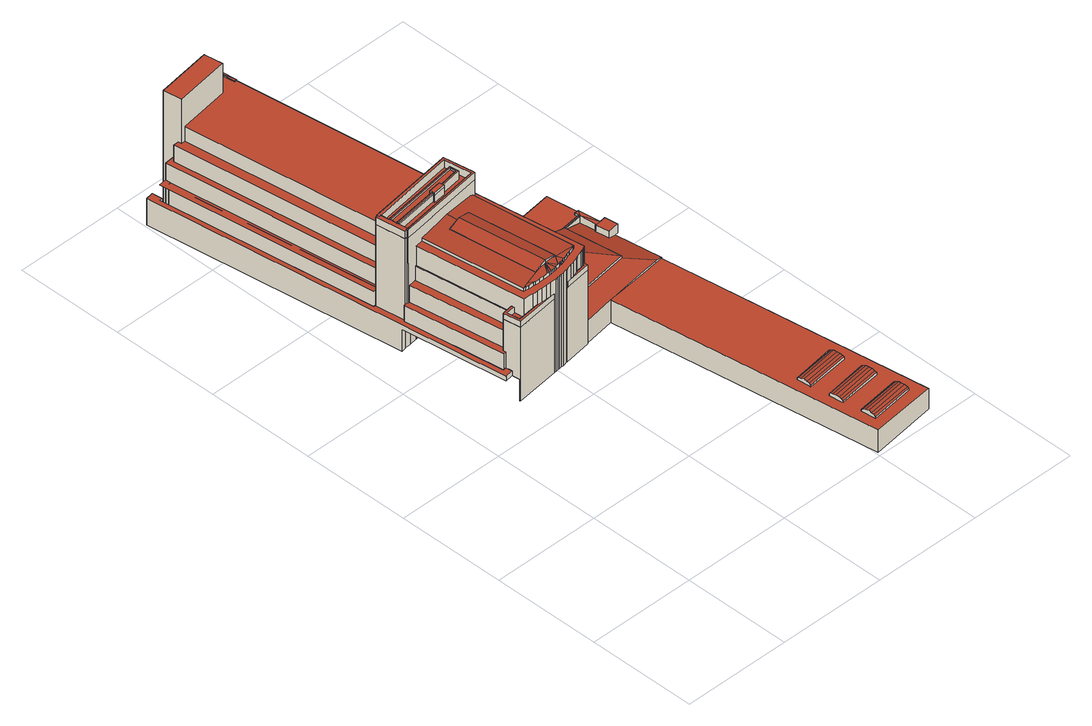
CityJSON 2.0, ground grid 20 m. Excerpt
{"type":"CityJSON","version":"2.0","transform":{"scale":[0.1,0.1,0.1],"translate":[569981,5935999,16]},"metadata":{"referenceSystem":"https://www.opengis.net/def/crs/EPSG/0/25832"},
"CityObjects":{
"building1":{"type":"Building","attributes":{"Grundfläche 2D":"41.134870","Grundhöhe NN":"16.386"},"geometry":[{"type":"Solid","lod":"3","boundaries":[[[[0,1,2,3,4,5,6,7,8,9,10,11,12,13]],[[14,15,3,2]],[[15,16,4,3]],[[17,18,19,5,4,16]],[[6,5,19,20]],[[7,6,20,21]],[[9,8,22,23]],[[8,7,21,22]],[[10,9,23,24]],[[11,10,24,25]],[[12,11,25,26]],[[13,12,26,27]],[[0,13,27,28]],[[29,30,1,0,28,31]],[[30,14,2,1]],[[18,17,29,31]],[[21,20,19,18,31,28,27,26,25,24,23,22]],[[30,29,17,16,15,14]]]],"semantics":{"surfaces":[{"type":"RoofSurface"},{"type":"WallSurface"},{"type":"GroundSurface"},{"type":"OuterCeilingSurface"}],"values":[[0,1,1,1,1,1,1,1,1,1,1,1,1,1,1,1,2,3]]}}]},
"building2":{"type":"Building","attributes":{"Grundfläche 2D":"781.868467","Grundhöhe NN":"16.459"},"children":["building2-1","building2-2","building2-3","building2-4","building2-5","building2-6","building2-7","building2-8","building2-9"],"geometry":[{"type":"MultiSurface","lod":"3","boundaries":[[[32,33,34,35,36,37,38,39]],[[40,41,42,43,44,45,46,47,48,49,50,51,52,53,54,55,56,57,58,59]],[[60,61,62,63,64,65,66,67,68,69,70]],[[68,67,71]],[[72,73,74,75,76,77,78,79,80]],[[77,81,82,83,84,85,86,87,88,89,78]],[[87,86,90]],[[87,90,91]],[[87,91,92]],[[93,94,95,92,91,96]],[[95,94,97,98]],[[99,100,101,102,103,64,98]],[[64,63,95,98]],[[103,104,105,106,107,108,109,110,111,112,113,114,115,116,71,67,66,65,64]],[[78,89,88,117,118,60,70,119,80,79]],[[120,121,122,123,124]],[[125,121,120,124,126]],[[127,128,129,130,131,132,133,134,135]],[[136,137,138,139,140,141,142,143,144,145,146],[147,148,149,150,151,152,153,154]],[[155,156,157,158,159,160,161,162,163,164,165,166,167,168,169,170,171,172,173,174,175,176,177,178,179,180]],[[181,182,183,184,185,186,187,188,189,190,191,192,193,194,195,196,197,198,199,200,201,202,203,204,205,206,207,208,209,210,211,212,213,214,215,216,217,218,219,220,221,222,223,224,225,226,227,228,229,230,231,232,233,234,235,236,237,238,239,240,241,242,243,244,245,246,247,248,249,250,251,252,253,254,255,256,257,258,259,260,261,262,263,264,265,266,267,268,269,270,271,272,273,274]],[[275,276,277,278,279,280,281,282,283,284,285,286,287,288,289,290,291,292,293]],[[294,295,296,297,298]],[[299,300,301,302,303,304]],[[305,306,307,308,309,310,311,312,313]],[[314,315,316,317]],[[318,319,320,321,322,323,324]],[[325,326,327,328]],[[329,330,331,332,333,334]],[[335,148,147,336]],[[336,147,154,337]],[[337,154,153,338]],[[338,153,152,339]],[[340,140,50,49]],[[136,54,53,52,138,137]],[[55,54,136,146]],[[146,145,56,55]],[[143,341,59,58]],[[341,342,343,344,42,41,40,59]],[[344,345,346,44,43,42]],[[346,347,348,349,350,340,49,48,47,46,45,44]],[[69,68,230,229]],[[80,119,270,269]],[[73,72,80,269,268]],[[74,73,268,267,266]],[[264,76,75,74,266,265]],[[77,76,264,263]],[[263,262,261,82,81,77]],[[261,260,259,84,83,82]],[[259,258,257,90,86,85,84]],[[257,256,91,90]],[[96,91,256,255]],[[93,96,255,254]],[[94,93,254,253]],[[251,250,249,99,98,97,94,253,252]],[[100,99,249,248]],[[101,100,248,247]],[[247,246,102,101]],[[244,104,103,102,246,245]],[[242,241,240,107,106,105,104,244,243]],[[239,238,110,109,108,107,240]],[[236,235,234,233,232,116,115,114,113,112,111,110,238,237]],[[230,68,71,116,232,231]],[[60,118,126,124,123,61]],[[125,126,118,117]],[[88,87,92,121,125,117]],[[121,92,95]],[[63,62,122,121,95]],[[123,122,62,61]],[[127,135,329,334]],[[129,128,351,352]],[[130,129,352,353]],[[131,130,353,354]],[[132,131,354,355]],[[140,340,356,357]],[[141,140,357,358]],[[141,358,359,312,142]],[[142,312,311,143]],[[143,311,310,341]],[[317,316,325,328,271,270,119,70,69,229,228,344,343,342,341,310,309]],[[346,345,344,228,360,361,362]],[[334,333,299,304,318,324,323,363,356,340,350,349,348,347,346,362,351,128,127]],[[302,364,365,320,303]],[[318,304,303,320,365,366,319]],[[312,359,367,313]],[[17,16,305,313,367,368]],[[16,15,306,305]],[[369,370,177,176]],[[177,370,371,372,178]],[[178,372,373,179]],[[155,180,179,373,374,375]],[[373,179,373,376]],[[317,309,308,314]],[[274,273,272,283,282,281]],[[278,377,182,181,274,281,280,279]],[[182,377,278,277,276,378,184,183]],[[184,378,276,275,293,379,186,185]],[[186,379,293,292,291,380,188,187]],[[188,380,291,290,289,381,382,191,190,189]],[[192,191,382,383]],[[193,192,383,384]],[[194,193,384,385]],[[195,194,385,386]],[[387,197,196,195,386,388]],[[198,197,387,389]],[[199,198,389,369,176,390]],[[175,174,391,201,200,199,390,176]],[[173,172,392,203,202,201,391,174]],[[171,170,169,393,206,205,204,203,392,172]],[[168,167,166,209,208,207,206,393,169]],[[163,162,161,214,213,212,211,210,209,166,165,164]],[[158,217,216,215,214,161,160,159]],[[219,218,217,158,157,156]],[[220,219,156,155,375]],[[375,394,221,220]],[[394,395,222,221]],[[395,396,223,222]],[[396,397,224,223]],[[397,398,225,224]],[[398,399,226,225]],[[399,400,401,402,227,226]],[[228,227,402,360]],[[285,284,283,272,271,328,327]],[[314,308,307,287,286,285,327,326,315]],[[306,15,403,404,405,288,287,307]],[[289,288,405,381]],[[302,301,331,330,298,297,406,364]],[[135,134,294,298,330,329]],[[132,355,407,296,295,294,134,133]],[[297,296,407,406]],[[408,319,366,409]],[[323,408,409,363]],[[325,316,315,326]],[[332,331,301,300]],[[332,300,299,333]],[[410,411,17,368]],[[372,371,412,413]],[[414,415,411,410]],[[416,417,418,419]],[[418,417,420,421]],[[422,423,413,412]],[[400,416,419,401]],[[423,422,404,403]],[[415,414,421,420]],[[387,388,386,385,384,383,382,381,405,404,422,412,371,370,369,389]],[[353,352,351,362,361,360,402,401,419,418,421,414,410,368,367,359,358,357,356,363,409,366,365,364,406,407,355,354]],[[323,322,321,320,319,408]],[[15,16,17,411,415,420,417,416,400,399,398,397,396,395,394,375,374,373,372,413,423,403]]],"semantics":{"surfaces":[{"type":"RoofSurface"},{"type":"WallSurface"},{"type":"GroundSurface"},{"type":"OuterCeilingSurface"}],"values":[0,0,0,0,0,0,0,0,0,0,0,0,0,0,0,0,0,0,0,0,0,0,0,0,0,0,0,0,0,1,1,1,1,1,1,1,1,1,1,1,1,1,1,1,1,1,1,1,1,1,1,1,1,1,1,1,1,1,1,1,1,1,1,1,1,1,1,1,1,1,1,1,1,1,1,1,1,1,1,1,1,1,1,1,1,1,1,1,1,1,1,1,1,1,1,1,1,1,1,1,1,1,1,1,1,1,1,1,1,1,1,1,1,1,1,1,1,1,1,1,1,1,1,1,1,1,1,1,1,1,1,1,1,1,1,1,1,1,1,1,1,1,1,1,2,2,0,3]}}]},
"building2-1":{"type":"BuildingInstallation","parents":["building2"],"geometry":[{"type":"MultiSurface","lod":"3","boundaries":[[[424,425,426,427]],[[428,429,427,426]],[[427,429,335,336,424]],[[32,428,426,425,33]]],"semantics":{"surfaces":[{"type":"RoofSurface"},{"type":"WallSurface"}],"values":[0,1,1,1]}}]},
"building2-2":{"type":"BuildingInstallation","parents":["building2"],"geometry":[{"type":"MultiSurface","lod":"3","boundaries":[[[430,431,432,433,434,435]],[[33,425,424,336,337,433,432,431,430,34]],[[337,338,434,433]],[[36,35,435,434,338,339,436,437]],[[430,435,35,34]]],"semantics":{"surfaces":[{"type":"RoofSurface"},{"type":"WallSurface"}],"values":[0,1,1,1,1]}}]},
"building2-3":{"type":"BuildingInstallation","parents":["building2"],"geometry":[{"type":"MultiSurface","lod":"3","boundaries":[[[393,438,439,392,440,391,441,390,442,443,444,445,446,447,448]],[[171,439,438,393,448,168,169,170]],[[173,440,392,439,171,172]],[[440,173,174,391]],[[390,441,391,174,175,176]],[[449,450,168,448,447,446]],[[442,390,176,177]],[[177,178,451,444,443,442]],[[445,444,451,452]],[[452,449,446,445]]],"semantics":{"surfaces":[{"type":"RoofSurface"},{"type":"WallSurface"}],"values":[0,1,1,1,1,1,1,1,1,1]}}]},
"building2-4":{"type":"BuildingInstallation","parents":["building2"],"geometry":[{"type":"MultiSurface","lod":"3","boundaries":[[[453,379,454,378,455,377,456,457,458,459,460,461,462,463,464,465,466,380]],[[279,467,457,456]],[[290,291,380,466,465,289]],[[292,293,379,453,380,291]],[[275,276,378,454,379,293]],[[277,278,377,455,378,276]],[[279,456,377,278]],[[467,468,458,457]],[[468,469,284,460,459,458]],[[284,285,461,460]],[[287,463,462,461,285,286]],[[287,288,464,463]],[[288,289,465,464]]],"semantics":{"surfaces":[{"type":"RoofSurface"},{"type":"WallSurface"}],"values":[0,1,1,1,1,1,1,1,1,1,1,1,1]}}]},
"building2-5":{"type":"BuildingInstallation","parents":["building2"],"geometry":[{"type":"MultiSurface","lod":"3","boundaries":[[[470,296,297,471]]],"semantics":{"surfaces":[{"type":"RoofSurface"}],"values":[0]}}]},
"building2-6":{"type":"BuildingInstallation","parents":["building2"],"geometry":[{"type":"MultiSurface","lod":"3","boundaries":[[[294,295,296,470,472,473,474,471,297,298]],[[471,474,473,474]],[[295,296,295,294]]],"semantics":{"surfaces":[{"type":"RoofSurface"},{"type":"WallSurface"}],"values":[0,1,1]}}]},
"building2-7":{"type":"BuildingInstallation","parents":["building2"],"geometry":[{"type":"MultiSurface","lod":"3","boundaries":[[[475,476,477,478]],[[477,479,480,481]],[[481,482,477]],[[482,478,477]],[[483,478,482]],[[475,132,133,476]],[[477,476,133,484]],[[479,477,484,485]],[[485,129,130,481,480,479]],[[481,130,131,483,482]],[[483,131,132,475,478]]],"semantics":{"surfaces":[{"type":"RoofSurface"},{"type":"WallSurface"}],"values":[0,0,0,0,0,1,1,1,1,1,1]}}]},
"building2-8":{"type":"BuildingInstallation","parents":["building2"],"geometry":[{"type":"MultiSurface","lod":"3","boundaries":[[[429,428,486,487,52,51,50,488,489,58,57,56]],[[140,141,488,50]],[[141,142,489,488]],[[142,143,58,489]],[[56,145,148,335,429]],[[428,32,39,486]],[[52,487,149,138]]],"semantics":{"surfaces":[{"type":"RoofSurface"},{"type":"WallSurface"}],"values":[0,1,1,1,1,1,1]}}]},
"building2-9":{"type":"BuildingInstallation","parents":["building2"],"geometry":[{"type":"MultiSurface","lod":"3","boundaries":[[[490,491,492,493,437,436,494,495]],[[436,339,152,151,494]],[[494,151,150,495]],[[490,495,150,149,487]],[[487,486,491,490]],[[38,492,491,486,39]],[[493,492,38,37]],[[437,493,37,36]]],"semantics":{"surfaces":[{"type":"RoofSurface"},{"type":"WallSurface"}],"values":[0,1,1,1,1,1,1,1]}}]},
"building3":{"type":"Building","attributes":{"Grundfläche 2D":"625.317446","Grundhöhe NN":"16.687"},"children":["building3-1"],"geometry":[{"type":"MultiSurface","lod":"3","boundaries":[[[496,497,498,499]],[[500,497,496,501]],[[502,500,501,503]],[[504,502,503,505]],[[506,504,505,507]],[[508,506,507,509]],[[510,511,512,513]],[[514,511,510,515]],[[516,514,515,517]],[[518,516,517,519]],[[520,518,519,521]],[[522,520,521,523]],[[524,525,526,527]],[[528,525,524,529]],[[530,528,529,531]],[[532,530,531,533]],[[534,532,533,535]],[[536,534,535,537]],[[538,539,540,541]],[[542,543,538,541,544]],[[538,543,542,545,539]],[[546,547,548,549,550],[551,552,553,554,555,556,557,558],[559,560,561,562,563,564,565],[566,567,568,569,570,571]],[[572,573,574,575,549,548]],[[575,574,576,577,578,579,580,581,582,583,584,585,586,587,588]],[[589,590,591,592,573,572,593,594,595]],[[570,569,499,498]],[[569,568,567,566,509,507,505,503,501,496,499]],[[566,571,508,509]],[[500,502,504,506,508,571,570,498,497]],[[556,555,513,512]],[[555,554,553,552,551,523,521,519,517,515,510,513]],[[522,523,551,558]],[[516,518,520,522,558,557,556,512,511,514]],[[527,526,563,562]],[[562,561,560,559,537,535,533,531,529,524,527]],[[536,537,559,565]],[[530,532,534,536,565,564,563,526,525,528]],[[541,540,577,576]],[[541,576,574,573,542,544]],[[573,592,545,542]],[[592,596,577,540,539,545]],[[549,597,598,550]],[[546,550,598,599]],[[547,546,599,600]],[[575,601,597,549]],[[593,572,548,547,600,602]],[[603,593,602,604]],[[593,603,594]],[[605,606,607]],[[608,609,610,611,607,606]],[[612,611,610,613]],[[614,615,591,612,613,616]],[[615,617,578,577,596,592,591]],[[579,578,617,399]],[[399,398,580,579]],[[396,582,581,397]],[[397,581,580,398]],[[396,395,583,582]],[[394,584,583,395]],[[394,375,585,584]],[[375,374,373,587,586,585]],[[587,373,618]],[[587,618,619,588]],[[619,601,575,588]],[[620,621,618,373]],[[621,620,603,604]],[[609,608,614,616]],[[598,597,601,619,618,621,604,602,600,599]],[[609,616,613,610]],[[622,594,603,620,373,374,375,394,395,396,397,398,399,617,615,614,608,606,605,623]]],"semantics":{"surfaces":[{"type":"RoofSurface"},{"type":"WallSurface"},{"type":"GroundSurface"},{"type":"OuterCeilingSurface"}],"values":[0,0,0,0,0,0,0,0,0,0,0,0,0,0,0,0,0,0,0,0,0,0,0,0,0,1,1,1,1,1,1,1,1,1,1,1,1,1,1,1,1,1,1,1,1,1,1,1,1,1,1,1,1,1,1,1,1,1,1,1,1,1,1,1,1,1,1,2,2,3]}}]},
"building3-1":{"type":"BuildingInstallation","parents":["building3"],"geometry":[{"type":"MultiSurface","lod":"3","boundaries":[[[624,625,626]],[[625,627,626]],[[628,627,625]],[[628,629,630,631,632,627]],[[611,612,624,626]],[[624,612,591,590,628,625]],[[590,589,629,628]],[[630,629,589,595]],[[595,594,622,631,630]],[[632,631,622,623]],[[607,627,632,623,605]],[[607,611,626,627]]],"semantics":{"surfaces":[{"type":"RoofSurface"},{"type":"WallSurface"}],"values":[0,0,0,0,1,1,1,1,1,1,1,1]}}]},
"building4":{"type":"Building","attributes":{"Grundfläche 2D":"114.914391","Grundhöhe NN":"16.926"},"children":["building4-1"],"geometry":[{"type":"Solid","lod":"3","boundaries":[[[[633,634,635,636,637,638,639,640]],[[638,637,641,642]],[[640,639,638,642,643]],[[634,633,644,645]],[[633,640,643,644]],[[635,634,645,646]],[[637,636,635,646,641]],[[644,643,642,641,646,645]]]],"semantics":{"surfaces":[{"type":"RoofSurface"},{"type":"WallSurface"},{"type":"GroundSurface"}],"values":[[0,1,1,1,1,1,1,2]]}}]},
"building4-1":{"type":"BuildingInstallation","parents":["building4"],"geometry":[{"type":"MultiSurface","lod":"3","boundaries":[[[647,648,649,650]],[[639,636,648,647]],[[636,637,649,648]],[[637,638,650,649]],[[638,639,647,650]]],"semantics":{"surfaces":[{"type":"RoofSurface"},{"type":"WallSurface"}],"values":[0,1,1,1,1]}}]}
},
"vertices":[
[4,1142,56],[94,478,56],[109,480,56],[108,492,56],[102,491,56],[76,674,56],[79,674,56],[71,728,56],[75,728,56],[75,730,56],[68,729,56],[15,1125,56],[20,1125,56],[18,1144,56],[109,480,47],[108,492,47],[102,491,47],[76,671,47],[76,671,4],[76,674,4],[79,674,4],[71,728,4],[75,728,4],[75,730,4],[68,729,4],[15,1125,4],[20,1125,4],[18,1144,4],[4,1142,4],[68,670,47],[94,478,47],[68,670,4],
[83,696,228],[168,708,228],[167,711,228],[190,714,228],[191,711,228],[228,717,228],[227,728,228],[82,707,228],[101,675,230],[103,675,230],[247,696,230],[246,699,230],[238,753,230],[236,753,230],[81,731,230],[78,730,230],[77,730,230],[75,730,230],[75,728,230],[76,725,230],[79,726,230],[82,726,230],[235,748,230],[242,699,230],[86,676,230],[83,676,230],[83,675,230],[84,673,230],[181,663,196],[205,667,194],[226,508,194],[213,506,195],[226,506,194],[244,506,193],[251,506,193],[257,506,192],[264,506,192],[239,695,192],[178,686,196],[262,505,192],[144,489,192],[148,489,192],[152,488,192],[157,488,192],[161,488,192],[165,488,192],[155,493,193],[147,491,192],[142,489,192],[169,487,192],[173,487,192],[178,488,192],[182,488,192],[187,488,192],[191,488,192],[201,504,196],[192,503,195],[179,500,194],[195,488,192],[199,488,192],[202,504,196],[206,489,192],[210,490,192],[203,505,196],[203,489,192],[214,491,192],[217,491,192],[220,492,192],[223,493,192],[226,493,192],[229,494,192],[232,495,192],[235,496,192],[237,496,192],[240,497,192],[242,498,192],[244,499,192],[246,500,192],[249,500,192],[251,501,192],[253,502,192],[255,502,192],[257,503,192],[259,504,192],[261,505,192],[179,501,194],[158,660,194],[117,677,192],[202,506,202],[202,504,202],[226,508,195],[205,667,195],[181,663,202],[179,501,195],[158,660,195],[109,734,180],[236,753,180],[186,1135,180],[186,1136,180],[182,1168,180],[147,1163,180],[147,1159,180],[152,1130,180],[58,1116,180],[235,748,215],[82,726,215],[79,726,215],[76,725,215],[75,728,215],[71,728,215],[79,674,215],[83,675,215],[83,676,215],[86,676,215],[242,699,215],[168,705,215],[84,693,215],[81,710,215],[229,731,215],[231,714,215],[191,708,215],[192,705,215],[169,702,215],[275,496,149],[274,496,149],[272,495,149],[271,494,149],[269,494,149],[268,493,149],[266,493,149],[264,492,149],[260,490,149],[258,490,149],[256,489,149],[254,488,149],[251,487,149],[250,487,149],[249,486,149],[247,486,149],[244,485,149],[240,483,149],[237,483,149],[234,482,149],[230,481,149],[224,479,149],[274,486,149],[273,492,149],[276,492,149],[275,493,149],[152,475,186],[157,475,186],[161,475,186],[166,475,186],[170,475,186],[175,475,186],[179,475,186],[184,475,186],[188,475,186],[193,475,186],[197,475,186],[201,476,186],[205,476,186],[209,477,186],[213,477,186],[217,478,186],[221,479,186],[222,479,186],[224,479,186],[230,481,186],[234,482,186],[237,483,186],[240,483,186],[244,485,186],[247,486,186],[249,486,186],[250,487,186],[251,487,186],[254,488,186],[256,489,186],[258,490,186],[260,490,186],[264,492,186],[266,493,186],[268,493,186],[269,494,186],[271,494,186],[272,495,186],[274,496,186],[275,496,186],[276,497,186],[277,497,186],[277,498,186],[278,498,186],[278,499,186],[279,499,186],[250,697,186],[247,696,186],[239,695,186],[264,506,186],[262,505,186],[261,505,186],[259,504,186],[257,503,186],[255,502,186],[253,502,186],[251,501,186],[249,500,186],[246,500,186],[244,499,186],[242,498,186],[240,497,186],[237,496,186],[235,496,186],[232,495,186],[229,494,186],[226,493,186],[223,493,186],[220,492,186],[218,491,186],[217,491,186],[214,491,186],[210,490,186],[206,489,186],[203,489,186],[199,488,186],[195,488,186],[187,488,186],[182,488,186],[178,488,186],[173,487,186],[169,487,186],[165,488,186],[161,488,186],[157,488,186],[152,488,186],[148,489,186],[144,489,186],[142,489,186],[117,677,186],[103,675,186],[131,477,186],[144,476,186],[148,476,186],[170,475,149],[166,475,149],[161,475,149],[157,475,149],[156,475,149],[152,475,149],[148,476,149],[144,476,149],[131,477,149],[129,495,149],[128,500,149],[126,500,149],[107,497,149],[112,465,149],[193,475,149],[188,475,149],[184,475,149],[179,475,149],[175,475,149],[152,1130,237],[147,1163,237],[147,1164,237],[46,1149,237],[51,1115,237],[92,732,119],[40,1121,119],[50,1122,119],[49,1129,119],[29,1127,119],[81,731,119],[102,491,87],[108,492,87],[107,497,87],[113,498,87],[87,673,87],[84,673,87],[83,675,87],[79,674,87],[76,674,87],[113,498,120],[126,500,120],[101,675,120],[87,673,120],[81,731,86],[30,1117,86],[29,1127,86],[15,1125,86],[68,729,86],[77,730,86],[78,730,86],[101,675,148],[126,500,148],[128,500,148],[103,675,148],[58,1116,151],[51,1115,151],[50,1122,151],[40,1121,151],[92,732,151],[109,734,151],[84,693,228],[168,705,228],[169,702,228],[192,705,228],[191,708,228],[75,730,215],[84,673,215],[101,675,215],[103,675,215],[247,696,215],[246,699,215],[238,753,215],[236,753,215],[81,731,215],[78,730,215],[77,730,215],[236,753,5],[186,1135,5],[186,1136,5],[182,1168,5],[147,1163,5],[75,730,5],[75,728,5],[71,728,5],[79,674,5],[247,696,5],[246,699,5],[238,753,5],[77,730,5],[49,1129,5],[29,1127,5],[30,1117,5],[76,674,5],[76,671,5],[224,479,5],[274,486,5],[273,492,5],[273,492,47],[276,492,47],[275,493,47],[275,496,47],[276,492,5],[157,475,160],[166,475,160],[175,475,160],[184,475,160],[193,475,5],[197,475,5],[201,476,5],[205,476,5],[209,477,5],[213,477,5],[221,479,5],[217,478,5],[222,479,5],[224,479,160],[234,482,160],[240,483,160],[249,486,160],[276,497,47],[277,497,47],[277,498,47],[278,498,47],[278,499,47],[279,499,47],[260,632,47],[260,632,5],[250,697,5],[111,466,47],[111,466,5],[112,465,5],[46,1149,5],[147,1164,5],[25,1117,86],[25,1117,5],[87,672,5],[87,672,47],[256,489,5],[256,489,47],[101,674,5],[101,674,47],[254,632,47],[247,693,47],[247,693,5],[254,632,5],[103,674,47],[103,674,5],[165,475,5],[165,475,47],
[168,705,231],[168,708,231],[83,696,231],[84,693,231],[83,696,230],[84,693,230],
[167,711,233],[168,708,233],[168,705,233],[169,702,233],[192,705,233],[190,714,233],[191,708,231],[191,711,231],
[247,486,160],[244,485,160],[237,483,160],[230,481,160],[274,486,160],[273,492,160],[273,493,160],[269,492,160],[269,490,160],[252,487,160],[250,487,160],[269,490,149],[252,487,149],[273,493,149],[269,492,149],
[179,475,160],[170,475,160],[161,475,160],[156,475,160],[115,470,160],[112,493,160],[127,495,160],[129,495,160],[128,500,160],[126,500,160],[107,497,160],[112,465,160],[193,475,160],[188,475,160],[115,470,149],[112,493,149],[127,495,149],
[143,1160,237],[51,1147,237],
[147,1132,237],[55,1119,237],[55,1123,237],
[147,1163,183],[147,1159,183],[178,1163,183],[178,1167,183],[182,1135,182],[186,1135,182],[186,1136,182],[182,1164,183],[182,1168,183],[178,1163,180],[182,1135,180],
[82,707,230],[81,710,230],[71,728,230],[79,674,230],
[81,710,231],[82,707,231],[227,728,231],[228,717,231],[231,714,231],[229,731,231],
[500,41,54],[419,30,56],[419,27,53],[500,39,52],[418,34,57],[499,46,56],[418,40,58],[498,52,56],[417,46,57],[498,57,56],[416,50,56],[497,62,54],[416,54,53],[496,65,52],[491,101,54],[410,89,56],[411,87,53],[492,98,52],[410,94,57],[491,106,56],[409,100,58],[490,112,56],[408,105,57],[489,117,56],[408,110,56],[488,122,54],[407,113,53],[488,125,52],[483,160,54],[402,148,56],[402,146,53],[483,157,52],[401,153,57],[482,164,56],[401,159,58],[481,170,56],[400,164,57],[480,176,56],[399,169,56],[480,180,54],[399,172,53],[479,184,52],[346,582,84],[338,641,84],[291,635,66],[305,529,66],[401,542,66],[347,582,84],[307,529,66],[387,647,66],[525,22,47],[455,512,47],[346,497,51],[331,495,51],[402,5,51],[488,125,48],[488,122,48],[489,117,48],[491,101,48],[492,98,48],[411,87,50],[410,89,50],[407,113,50],[479,184,48],[480,176,48],[483,160,48],[483,157,48],[402,146,50],[402,148,50],[399,172,50],[496,65,48],[498,52,48],[500,41,48],[500,39,48],[419,27,50],[416,54,50],[444,511,51],[401,542,62],[307,529,62],[274,486,50],[305,529,62],[291,635,62],[260,631,52],[279,499,52],[278,499,52],[278,498,52],[277,498,52],[277,497,52],[276,497,51],[275,496,51],[275,493,51],[276,492,51],[273,492,50],[425,621,52],[428,621,51],[423,652,51],[387,647,62],[456,513,47],[444,598,47],[429,596,52],[338,641,77],[331,495,7],[402,5,7],[525,22,7],[455,512,7],[274,486,7],[456,513,7],[456,515,47],[456,515,7],[440,623,47],[436,622,47],[436,622,48],[431,658,47],[431,658,7],[430,662,7],[430,662,48],[422,661,51],[422,661,7],[423,657,47],[423,652,47],[423,657,7],[260,631,47],[276,492,7],[273,492,7],[282,493,47],[282,493,7],[450,599,47],[447,623,47],
[422,661,65],[423,652,65],[430,662,65],[436,622,64],[428,621,64],[425,621,64],[429,596,64],[450,599,64],[447,623,64],
[430,662,62],[422,720,62],[250,697,62],[260,633,62],[260,631,62],[423,652,62],[423,655,62],[422,661,62],[260,631,9],[423,652,9],[422,661,9],[430,662,9],[422,720,9],[250,697,9],
[423,655,64],[260,633,64],[260,631,64],[423,652,64]
]}
